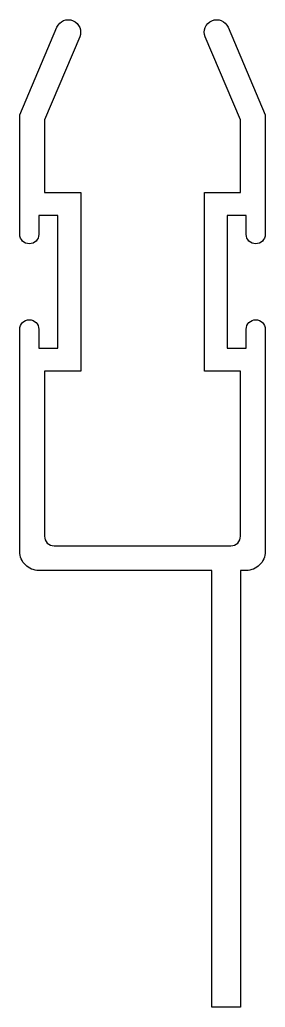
# Model space of a CAD drawing. Extents: x 251.7 to 264.6, y 209.6 to 261.6.
import ezdxf

# ---------------------------------------------------------------- set-up
doc = ezdxf.new("R2010")
doc.units = 0
doc.layers.add('ANA', color=220, linetype='CONTINUOUS')

msp = doc.modelspace()

# ---------------------------------------------------------------- linework, layer by layer
at = {"layer": 'ANA'}
msp.add_lwpolyline([(264.629, 245.284), (264.629, 233.584, -0.414214), (263.629, 232.584), (263.329, 232.584), (263.329, 209.584), (261.829, 209.584), (261.829, 232.584), (258.179, 232.584), (252.729, 232.584, -0.414214), (251.729, 233.584), (251.729, 245.284, -1), (252.729, 245.284), (252.729, 244.284), (253.729, 244.284), (253.729, 251.284), (252.729, 251.284), (252.729, 250.284, -1), (251.729, 250.284), (251.729, 256.584), (253.68, 261.188, -1), (254.877, 260.681), (253.029, 256.32), (253.029, 252.484), (254.929, 252.484), (254.929, 243.084), (253.029, 243.084), (253.029, 234.384, 0.414214), (253.529, 233.884), (258.179, 233.884), (262.829, 233.884, 0.414214), (263.329, 234.384), (263.329, 243.084), (261.429, 243.084), (261.429, 252.484), (263.329, 252.484), (263.329, 256.32), (261.48, 260.681, -1), (262.677, 261.188), (264.629, 256.584), (264.629, 250.284, -1), (263.629, 250.284), (263.629, 251.284), (262.629, 251.284), (262.629, 244.284), (263.629, 244.284), (263.629, 245.284, -1)], format="xyb", close=True, dxfattribs=at)

doc.saveas('drawing.dxf')
